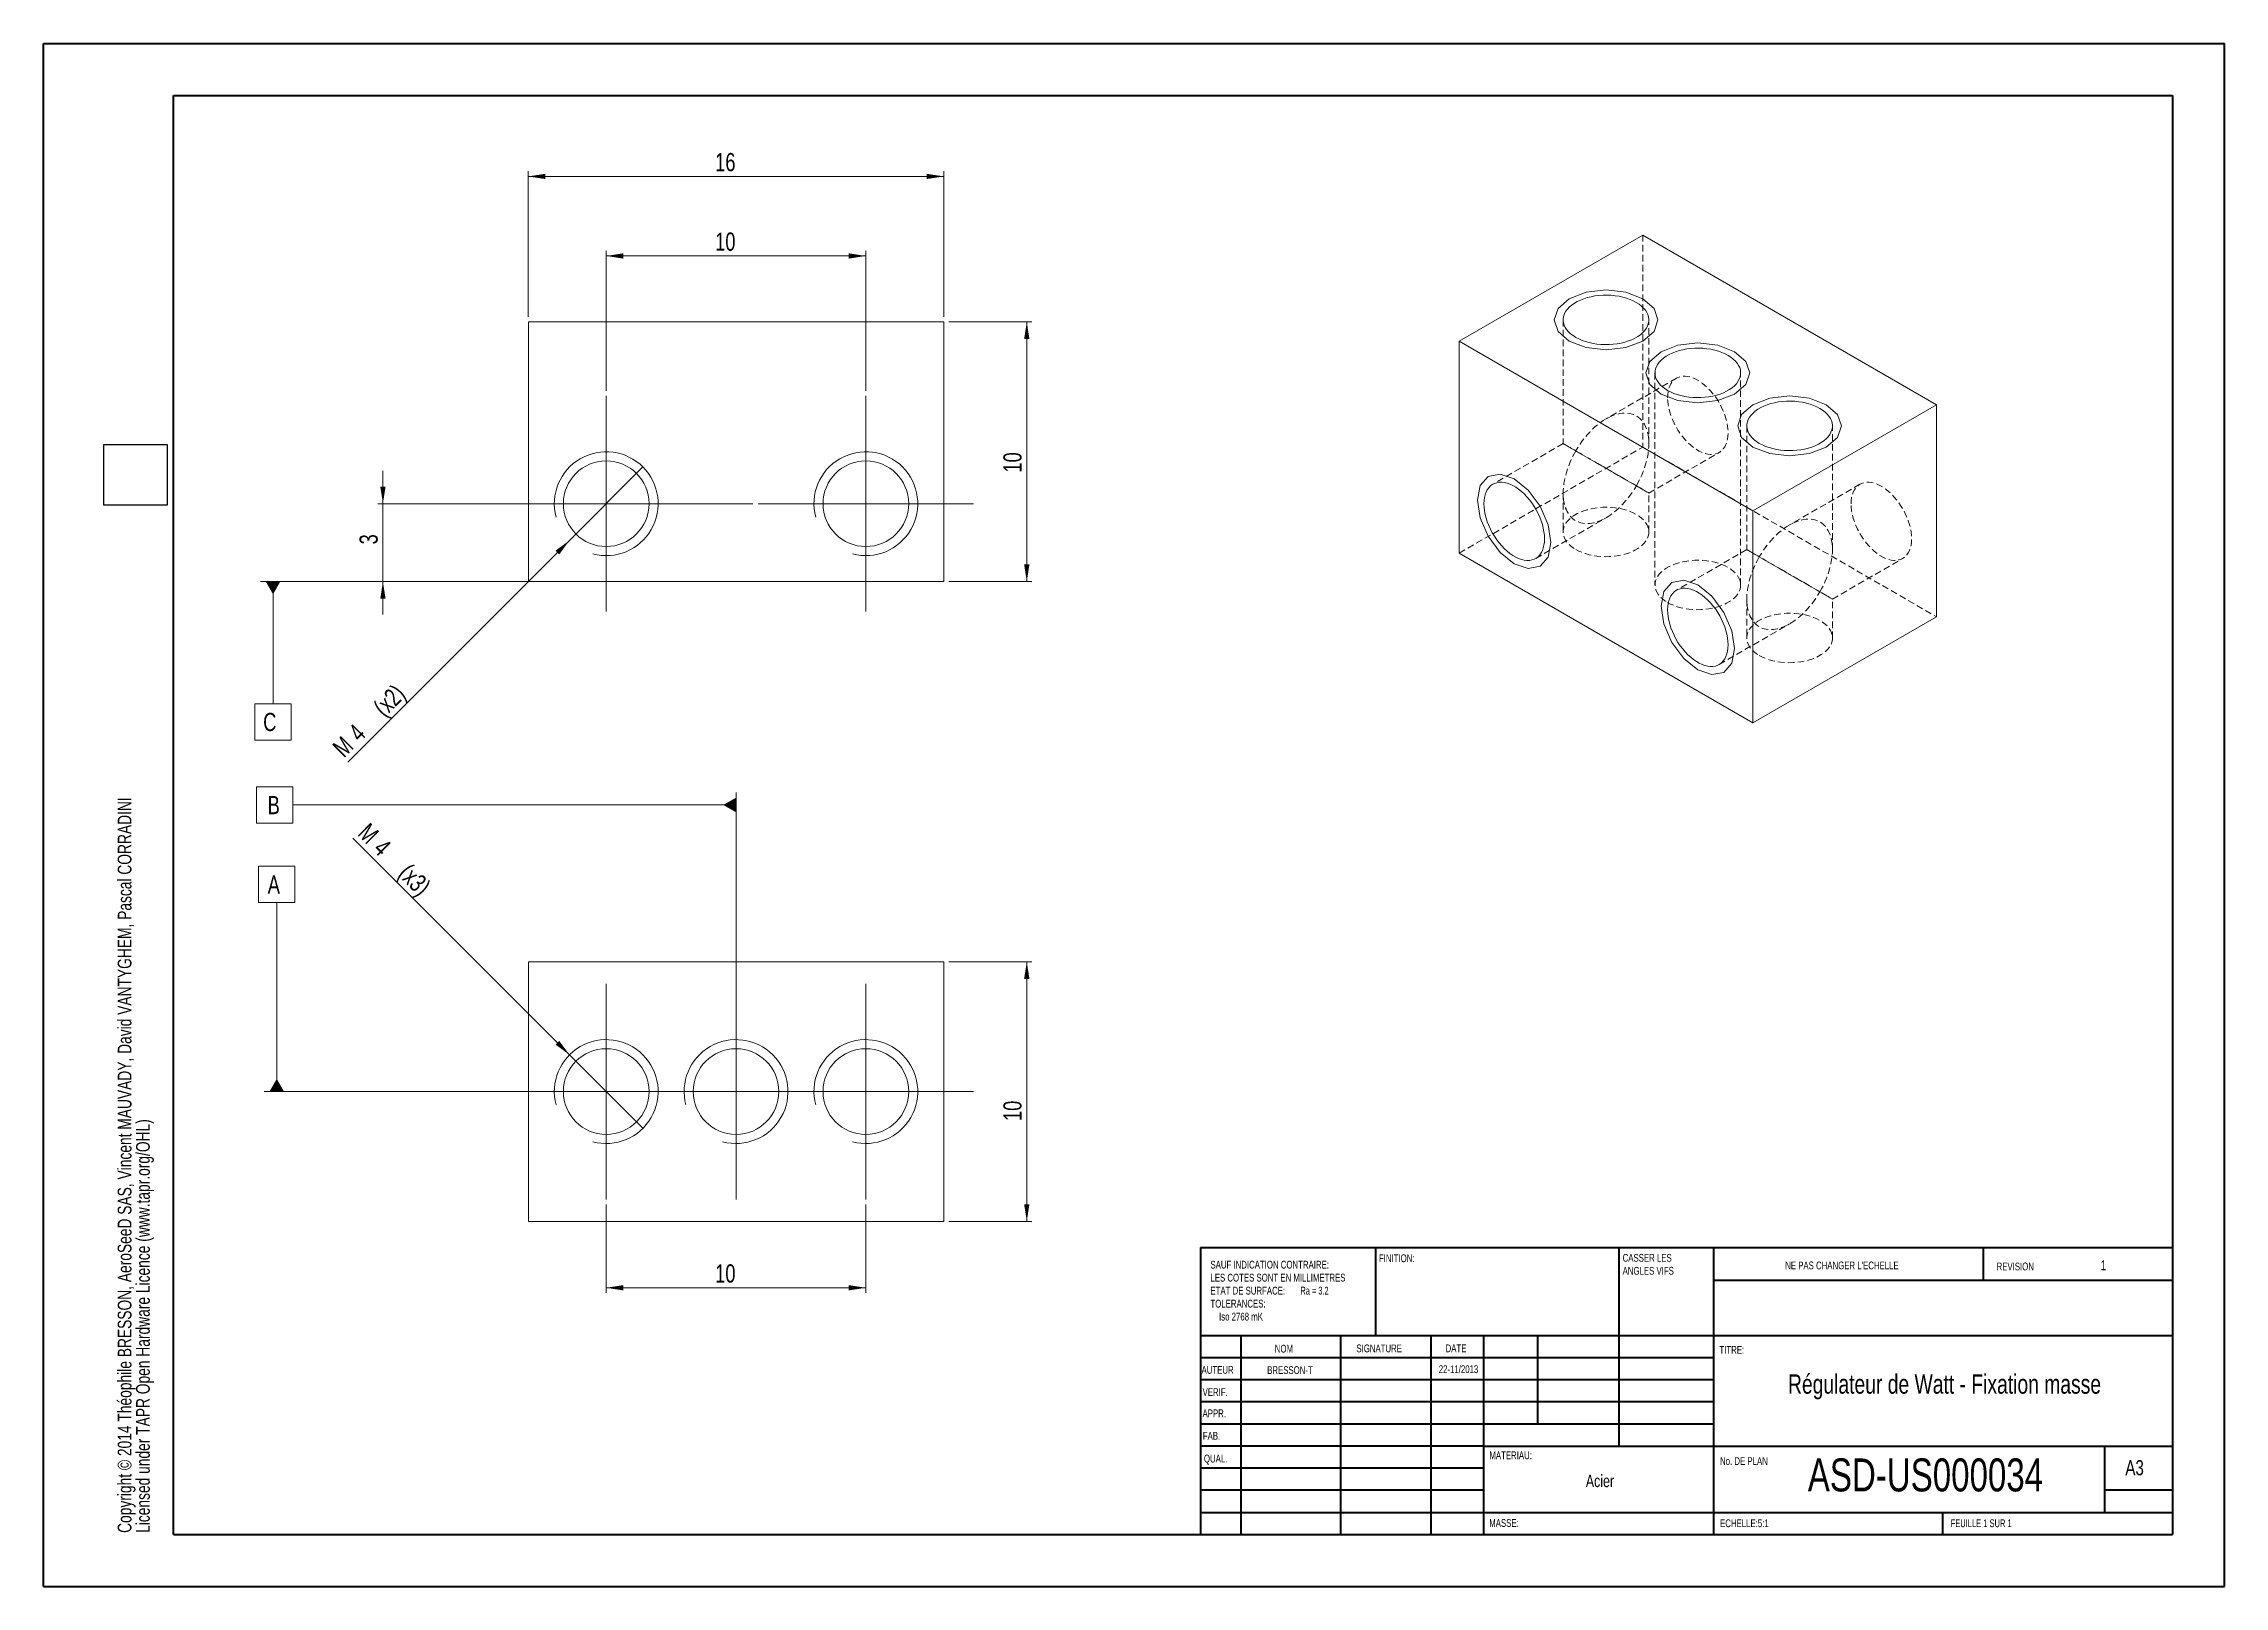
# Model space of a CAD drawing. Header units: millimetres. Extents: x 0 to 420, y 0 to 297.
import ezdxf

# ---------------------------------------------------------------- set-up
doc = ezdxf.new("R2010")
doc.units = ezdxf.units.MM
doc.linetypes.add('HIDDEN', pattern=[1.905, 1.27, -0.635])
doc.styles.add('SLDTEXTSTYLE0', font='TXT', dxfattribs={"width": 0.75})
doc.styles.add('SLDTEXTSTYLE1', font='TXT', dxfattribs={"width": 0.7})
doc.styles.add('SLDTEXTSTYLE2', font='TXT', dxfattribs={"width": 0.6875})
doc.dimstyles.new('SLDDIMSTYLE0', dxfattribs={"dimtxt": 3.5, "dimasz": 3.302, "dimexe": 0, "dimexo": 0.0625, "dimgap": 0.875, "dimtad": 1, "dimlfac": 0.2, "dimrnd": 1e-09, "dimzin": 12, "dimdsep": 46, "dimtxsty": 'SLDTEXTSTYLE0', "dimblk1": 'NONE', "dimsah": 1, "dimcen": 0, "dimadec": 0, "dimazin": 3, "dimtfac": 1, "dimtmove": 0, "dimatfit": 3, "dimldrblk": 'NONE', "dimfxl": 1, "dimfrac": 2, "dimtolj": 1, "dimtzin": 12, "dimarcsym": 0})
doc.dimstyles.new('SLDDIMSTYLE1', dxfattribs={"dimtxt": 3.5, "dimasz": 3.302, "dimexe": 0, "dimexo": 0.0625, "dimgap": 0.875, "dimtad": 0, "dimtih": 1, "dimtoh": 1, "dimlfac": 0.2, "dimrnd": 1e-09, "dimzin": 12, "dimdsep": 46, "dimtxsty": 'SLDTEXTSTYLE0', "dimsah": 1, "dimcen": 0.09, "dimadec": 0, "dimazin": 3, "dimtfac": 1, "dimtofl": 0, "dimtmove": 0, "dimatfit": 3, "dimfxl": 1, "dimfrac": 2, "dimtolj": 1, "dimtzin": 12, "dimarcsym": 0})
doc.dimstyles.new('SLDDIMSTYLE2', dxfattribs={"dimtxt": 3.5, "dimasz": 3.302, "dimexe": 0, "dimexo": 0.0625, "dimgap": 0.875, "dimtad": 1, "dimlfac": 0.2, "dimrnd": 1e-09, "dimzin": 12, "dimdsep": 46, "dimtxsty": 'SLDTEXTSTYLE0', "dimsah": 1, "dimcen": 0.09, "dimadec": 0, "dimazin": 3, "dimtfac": 1, "dimtmove": 0, "dimatfit": 0, "dimfxl": 1, "dimfrac": 2, "dimtolj": 1, "dimtzin": 12, "dimarcsym": 0})
doc.dimstyles.new('SLDDIMSTYLE3', dxfattribs={"dimtxt": 3.5, "dimasz": 3.302, "dimexe": 0, "dimexo": 0.0625, "dimgap": 0.875, "dimtad": 1, "dimlfac": 0.2, "dimrnd": 1e-09, "dimzin": 12, "dimdsep": 46, "dimtxsty": 'SLDTEXTSTYLE0', "dimsah": 1, "dimcen": 0.09, "dimadec": 0, "dimazin": 3, "dimtfac": 1, "dimtofl": 0, "dimtmove": 0, "dimatfit": 3, "dimfxl": 1, "dimfrac": 2, "dimtolj": 1, "dimtzin": 12, "dimarcsym": 0})
picture_1 = doc.add_image_def('image1.bmp', size_in_pixel=(400, 420))

# ---------------------------------------------------------------- blocks, each defined once
blk = doc.blocks.new('SW_NOTE_0')
at = {"color": 0, "linetype": 'Continuous', "lineweight": 0, "char_height": 2.6458, "attachment_point": 1, "rotation": 90, "style": 'SLDTEXTSTYLE0'}
for s, insert in [('Copyright © 2014 Théophile BRESSON, AeroSeeD SAS, Vincent MAUVADY, David VANTYGHEM, Pascal CORRADINI', (-3.41, 0)), ('Licensed under TAPR Open Hardware Licence (www.tapr.org/OHL)', (0.12, 0))]:
    blk.add_mtext(s, dxfattribs=dict(at, insert=insert))
blk = doc.blocks.new('SW_NOTE_1')
at = {"color": 0, "linetype": 'Continuous', "lineweight": 0, "char_height": 1.5, "attachment_point": 1, "style": 'SLDTEXTSTYLE0'}
for s, insert in [('CASSER LES', (0, 1.93)), ('ANGLES VIFS', (0, -0.57))]:
    blk.add_mtext(s, dxfattribs=dict(at, insert=insert))
blk = doc.blocks.new('SW_NOTE_2')
at = {"color": 0, "linetype": 'Continuous', "lineweight": 0, "char_height": 1.5, "attachment_point": 1}
for s, insert, style in [('SAUF INDICATION CONTRAIRE:', (0, 1.93), 'SLDTEXTSTYLE0'), ('LES COTES SONT EN MILLIMETRES', (0, -0.57), 'SLDTEXTSTYLE0'), ('ETAT DE SURFACE:', (0, -3.07), 'SLDTEXTSTYLE0'), ('Ra = 3.2', (17.33, -3.07), 'SLDTEXTSTYLE2'), ('TOLERANCES:', (0, -5.57), 'SLDTEXTSTYLE0'), ('Iso 2768 mK', (1.66, -8.07), 'SLDTEXTSTYLE0')]:
    blk.add_mtext(s, dxfattribs=dict(at, insert=insert, style=style))
blk = doc.blocks.new('*D5')
at = {"color": 7, "linetype": 'Continuous', "lineweight": 0}
for q in [(115.5, 215.72), (58.66, 158.88)]:
    blk.add_line((101.36, 201.58), q, dxfattribs=at)
blk.add_solid([(101.36, 201.58), (98.67, 199.6), (99.39, 198.88)], dxfattribs=at)
at = {"color": 7, "linetype": 'Continuous', "lineweight": 0, "char_height": 3.5, "attachment_point": 1, "rotation": 45, "style": 'SLDTEXTSTYLE0'}
for s, insert in [('(x2)', (63.27, 169.86, 0.5)), ('M', (55.47, 162.06, 0.5)), ('4', (58.5, 165.1, 0.5))]:
    blk.add_mtext(s, dxfattribs=dict(at, insert=insert))
blk = doc.blocks.new('_NONE')
blk = doc.blocks.new('*D6')
at = {"color": 7, "linetype": 'Continuous', "lineweight": 0}
for p, q in [((108.43, 230.4), (108.43, 257.34)), ((108.43, 256.34), (158.43, 256.34)), ((158.43, 230.4), (158.43, 257.34))]:
    blk.add_line(p, q, dxfattribs=at)
for points in [[(108.43, 256.34), (111.73, 255.83), (111.73, 256.85)], [(158.43, 256.34), (155.13, 256.85), (155.13, 255.83)]]:
    blk.add_solid(points, dxfattribs=at)
at = {"color": 7, "linetype": 'Continuous', "lineweight": 0, "insert": (129.42, 260.85, 0.5), "char_height": 3.5, "attachment_point": 1, "style": 'SLDTEXTSTYLE0'}
blk.add_mtext('10', dxfattribs=at)
blk = doc.blocks.new('*D7')
at = {"color": 7, "linetype": 'Continuous', "lineweight": 0}
for p, q in [((93.43, 244.65), (93.43, 272.65)), ((93.43, 271.65), (173.43, 271.65)), ((173.43, 244.65), (173.43, 272.65))]:
    blk.add_line(p, q, dxfattribs=at)
for points in [[(93.43, 271.65), (96.73, 271.14), (96.73, 272.16)], [(173.43, 271.65), (170.13, 272.16), (170.13, 271.14)]]:
    blk.add_solid(points, dxfattribs=at)
at = {"color": 7, "linetype": 'Continuous', "lineweight": 0, "insert": (129.42, 276.16, 0.5), "char_height": 3.5, "attachment_point": 1, "style": 'SLDTEXTSTYLE0'}
blk.add_mtext('16', dxfattribs=at)
blk = doc.blocks.new('*D8')
at = {"color": 7, "linetype": 'Continuous', "lineweight": 0}
for p, q in [((65.43, 208.65), (65.43, 215)), ((136.68, 208.65), (64.43, 208.65)), ((65.43, 208.65), (65.43, 193.65)), ((92.43, 193.65), (64.43, 193.65)), ((65.43, 193.65), (65.43, 187.3))]:
    blk.add_line(p, q, dxfattribs=at)
for points in [[(65.43, 208.65), (65.94, 211.95), (64.92, 211.95)], [(65.43, 193.65), (64.92, 190.35), (65.94, 190.35)]]:
    blk.add_solid(points, dxfattribs=at)
at = {"color": 7, "linetype": 'Continuous', "lineweight": 0, "insert": (60.92, 200.81, 0.5), "char_height": 3.5, "attachment_point": 1, "rotation": 90, "style": 'SLDTEXTSTYLE0'}
blk.add_mtext('3', dxfattribs=at)
blk = doc.blocks.new('*D9')
at = {"color": 7, "linetype": 'Continuous', "lineweight": 0}
for p, q in [((174.43, 243.65), (190.43, 243.65)), ((189.43, 243.65), (189.43, 193.65)), ((174.43, 193.65), (190.43, 193.65))]:
    blk.add_line(p, q, dxfattribs=at)
for points in [[(189.43, 243.65), (188.92, 240.35), (189.94, 240.35)], [(189.43, 193.65), (189.94, 196.95), (188.92, 196.95)]]:
    blk.add_solid(points, dxfattribs=at)
at = {"color": 7, "linetype": 'Continuous', "lineweight": 0, "insert": (184.92, 214.64, 0.5), "char_height": 3.5, "attachment_point": 1, "rotation": 90, "style": 'SLDTEXTSTYLE0'}
blk.add_mtext('10', dxfattribs=at)
blk = doc.blocks.new('SW_CENTERMARKSYMBOL_0')
at = {"color": 0, "linetype": 'Continuous', "lineweight": 0}
for p, q in [((0, 12.5), (0, 20.75)), ((0, 0), (0, 12.5)), ((-12.5, 0), (-20.75, 0)), ((0, 0), (-12.5, 0)), ((0, 0), (0, -12.5)), ((0, 0), (12.5, 0)), ((12.5, 0), (20.75, 0)), ((0, -12.5), (0, -20.75))]:
    blk.add_line(p, q, dxfattribs=at)
blk = doc.blocks.new('SW_CENTERMARKSYMBOL_1')
at = {"color": 0, "linetype": 'Continuous', "lineweight": 0}
for p, q in [((0, 12.5), (0, 20.75)), ((0, 0), (0, 12.5)), ((-12.5, 0), (-20.75, 0)), ((0, 0), (-12.5, 0)), ((0, 0), (0, -12.5)), ((0, 0), (12.5, 0)), ((12.5, 0), (20.75, 0)), ((0, -12.5), (0, -20.75))]:
    blk.add_line(p, q, dxfattribs=at)
blk = doc.blocks.new('SW_DATUMTAG_0')
at = {"color": 0, "linetype": 'Continuous', "lineweight": 0}
for p, q in [((51.07, 29.79), (-0.5, 29.79)), ((1.9, 29.79), (1.9, 6.28)), ((-1.6, -0.72), (-1.6, 6.28)), ((-1.6, 6.28), (5.4, 6.28)), ((5.4, 6.28), (5.4, -0.72)), ((5.4, -0.72), (-1.6, -0.72))]:
    blk.add_line(p, q, dxfattribs=at)
blk.add_solid([(3.3, 29.79), (0.5, 29.79), (1.9, 27.34)], dxfattribs=at)
at = {"color": 0, "linetype": 'Continuous', "lineweight": 0, "insert": (0, 4.51, 25), "char_height": 3.5, "attachment_point": 1, "style": 'SLDTEXTSTYLE0'}
blk.add_mtext('C', dxfattribs=at)
blk = doc.blocks.new('*D13')
at = {"color": 7, "linetype": 'Continuous', "lineweight": 0}
for p, q in [((108.43, 73.72), (108.43, 56.7)), ((158.43, 73.72), (158.43, 56.7)), ((108.43, 57.7), (158.43, 57.7))]:
    blk.add_line(p, q, dxfattribs=at)
for points in [[(108.43, 57.7), (111.73, 57.19), (111.73, 58.2)], [(158.43, 57.7), (155.13, 58.2), (155.13, 57.19)]]:
    blk.add_solid(points, dxfattribs=at)
at = {"color": 7, "linetype": 'Continuous', "lineweight": 0, "insert": (129.42, 62.21, 0.5), "char_height": 3.5, "attachment_point": 1, "style": 'SLDTEXTSTYLE0'}
blk.add_mtext('10', dxfattribs=at)
blk = doc.blocks.new('*D14')
at = {"color": 7, "linetype": 'Continuous', "lineweight": 0}
for p, q in [((174.43, 120.47), (190.43, 120.47)), ((189.43, 70.47), (189.43, 120.47)), ((174.43, 70.47), (190.43, 70.47))]:
    blk.add_line(p, q, dxfattribs=at)
for points in [[(189.43, 120.47), (188.92, 117.17), (189.94, 117.17)], [(189.43, 70.47), (189.94, 73.78), (188.92, 73.78)]]:
    blk.add_solid(points, dxfattribs=at)
at = {"color": 7, "linetype": 'Continuous', "lineweight": 0, "insert": (184.92, 89.8, 0.5), "char_height": 3.5, "attachment_point": 1, "rotation": 90, "style": 'SLDTEXTSTYLE0'}
blk.add_mtext('10', dxfattribs=at)
blk = doc.blocks.new('*D15')
at = {"color": 7, "linetype": 'Continuous', "lineweight": 0}
for q in [(59.66, 144.25), (115.5, 88.4)]:
    blk.add_line((101.36, 102.54), q, dxfattribs=at)
blk.add_solid([(101.36, 102.54), (99.39, 105.24), (98.67, 104.52)], dxfattribs=at)
at = {"color": 7, "linetype": 'Continuous', "lineweight": 0, "char_height": 3.5, "attachment_point": 1, "rotation": 315, "style": 'SLDTEXTSTYLE0'}
for s, insert in [('M', (62.85, 147.43, 0.5)), ('4', (65.88, 144.4, 0.5)), ('(x3)', (70.65, 139.63, 0.5))]:
    blk.add_mtext(s, dxfattribs=dict(at, insert=insert))
blk = doc.blocks.new('SW_CENTERMARKSYMBOL_2')
at = {"color": 0, "linetype": 'Continuous', "lineweight": 0}
for p, q in [((0, 12.5), (0, 20.75)), ((0, 0), (0, 12.5)), ((-12.5, 0), (-20.75, 0)), ((0, 0), (-12.5, 0)), ((0, 0), (0, -12.5)), ((0, 0), (12.5, 0)), ((12.5, 0), (20.75, 0)), ((0, -12.5), (0, -20.75))]:
    blk.add_line(p, q, dxfattribs=at)
blk = doc.blocks.new('SW_CENTERMARKSYMBOL_3')
at = {"color": 0, "linetype": 'Continuous', "lineweight": 0}
for p, q in [((0, 12.5), (0, 20.75)), ((0, 0), (0, 12.5)), ((-12.5, 0), (-20.75, 0)), ((0, 0), (-12.5, 0)), ((0, 0), (0, -12.5)), ((0, 0), (12.5, 0)), ((12.5, 0), (20.75, 0)), ((0, -12.5), (0, -20.75))]:
    blk.add_line(p, q, dxfattribs=at)
blk = doc.blocks.new('SW_CENTERMARKSYMBOL_4')
at = {"color": 0, "linetype": 'Continuous', "lineweight": 0}
for p, q in [((0, 12.5), (0, 20.75)), ((0, 0), (0, 12.5)), ((-12.5, 0), (-20.75, 0)), ((0, 0), (-12.5, 0)), ((0, 0), (0, -12.5)), ((0, 0), (12.5, 0)), ((12.5, 0), (20.75, 0)), ((0, -12.5), (0, -20.75))]:
    blk.add_line(p, q, dxfattribs=at)
blk = doc.blocks.new('SW_DATUMTAG_1')
at = {"color": 0, "linetype": 'Continuous', "lineweight": 0}
for p, q in [((-1.77, -0.72), (-1.77, 6.28)), ((-1.77, 6.28), (5.23, 6.28)), ((5.23, 6.28), (5.23, -0.72)), ((5.23, -0.72), (-1.77, -0.72)), ((1.73, -37.1), (1.73, -0.72)), ((44.43, -37.1), (-0.67, -37.1))]:
    blk.add_line(p, q, dxfattribs=at)
blk.add_solid([(3.13, -37.1), (0.33, -37.1), (1.73, -34.65)], dxfattribs=at)
at = {"color": 0, "linetype": 'Continuous', "lineweight": 0, "insert": (0, 4.51), "char_height": 3.5, "attachment_point": 1, "style": 'SLDTEXTSTYLE0'}
blk.add_mtext('A', dxfattribs=at)
blk = doc.blocks.new('SW_DATUMTAG_2')
at = {"color": 0, "linetype": 'Continuous', "lineweight": 0}
for p, q in [((-2.16, -0.72), (-2.16, 6.28)), ((-2.16, 6.28), (4.84, 6.28)), ((4.84, 6.28), (4.84, -0.72)), ((90.2, -31.64), (90.2, 5.18)), ((90.2, 2.78), (4.84, 2.78)), ((4.84, -0.72), (-2.16, -0.72))]:
    blk.add_line(p, q, dxfattribs=at)
blk.add_solid([(90.2, 1.38), (90.2, 4.18), (87.75, 2.78)], dxfattribs=at)
at = {"color": 0, "linetype": 'Continuous', "lineweight": 0, "insert": (0, 4.51), "char_height": 3.5, "attachment_point": 1, "style": 'SLDTEXTSTYLE0'}
blk.add_mtext('B', dxfattribs=at)

msp = doc.modelspace()

# ---------------------------------------------------------------- linework, layer by layer
at = {"color": 7, "linetype": 'Continuous', "lineweight": 40}
for p, q in [((0.079, 0.215), (0.079, 297.215)), ((0.079, 297.215), (420.079, 297.215)), ((420.079, 0.215), (420.079, 297.215)), ((25.079, 10.215), (25.079, 287.215)), ((25.079, 287.215), (410.079, 287.215)), ((410.079, 287.215), (410.079, 10.215)), ((222.879, 65.465), (410.079, 65.465)), ((222.879, 65.465), (222.879, 10.215)), ((256.679, 48.465), (256.679, 65.465)), ((303.479, 65.465), (303.479, 27.215)), ((321.679, 65.465), (321.679, 10.215)), ((373.679, 59.09), (373.679, 65.465)), ((410.079, 59.09), (321.679, 59.09)), ((410.079, 48.465), (222.879, 48.465)), ((230.679, 48.465), (230.679, 10.215)), ((249.87, 48.465), (249.87, 10.215)), ((267.278, 48.465), (267.278, 10.215)), ((277.479, 10.215), (277.479, 48.465)), ((287.879, 31.465), (287.879, 48.465)), ((321.679, 44.215), (222.879, 44.215)), ((321.679, 39.965), (222.879, 39.965)), ((321.679, 35.715), (222.879, 35.715)), ((321.679, 31.465), (222.879, 31.465)), ((277.479, 27.215), (222.879, 27.215)), ((277.479, 27.215), (410.079, 27.215)), ((397.079, 14.465), (397.079, 27.215)), ((277.479, 22.965), (222.879, 22.965)), ((277.479, 18.715), (222.879, 18.715)), ((410.079, 18.715), (397.079, 18.715)), ((222.879, 14.465), (410.079, 14.465)), ((365.879, 10.215), (365.879, 14.465)), ((25.079, 10.215), (410.079, 10.215)), ((0.079, 0.215), (420.079, 0.215))]:
    msp.add_line(p, q, dxfattribs=at)
at = {"color": 7, "linetype": 'Continuous', "lineweight": 15}
for p, q in [((272.706, 239.952), (308.062, 260.362)), ((364.63, 227.706), (308.062, 260.362)), ((93.433, 243.647), (93.433, 193.647)), ((173.433, 243.647), (93.433, 243.647)), ((173.433, 193.647), (173.433, 243.647)), ((329.275, 207.296), (272.706, 239.952)), ((272.706, 239.952), (272.706, 199.125)), ((329.275, 207.296), (364.63, 227.706)), ((364.63, 186.879), (364.63, 227.706)), ((329.275, 166.469), (329.275, 207.296)), ((272.706, 199.125), (329.275, 166.469)), ((93.433, 193.647), (173.433, 193.647)), ((329.275, 166.469), (364.63, 186.879)), ((93.433, 70.474), (93.433, 120.474)), ((173.433, 120.474), (93.433, 120.474)), ((173.433, 70.474), (173.433, 120.474)), ((173.433, 70.474), (93.433, 70.474))]:
    msp.add_line(p, q, dxfattribs=at)
at = {"color": 7, "linetype": 'HIDDEN', "lineweight": 0}
for p, q in [((308.062, 260.362), (308.062, 219.535)), ((292.741, 244.034), (292.741, 220.219)), ((309.241, 220.219), (309.241, 244.034)), ((314.544, 232.805), (300.991, 224.982)), ((310.418, 233.829), (310.418, 193.002)), ((326.918, 193.002), (326.918, 233.829)), ((328.096, 223.624), (328.096, 199.809)), ((344.596, 199.809), (344.596, 223.624)), ((272.706, 199.125), (308.062, 219.535)), ((292.741, 220.219), (279.188, 212.395)), ((308.062, 219.535), (364.63, 186.879)), ((309.241, 210.692), (322.793, 218.516)), ((292.741, 210.692), (292.741, 203.207)), ((309.241, 203.207), (309.241, 210.692)), ((349.899, 212.395), (336.347, 204.572)), ((287.438, 198.105), (300.99, 205.929)), ((328.096, 199.809), (314.544, 191.985)), ((344.596, 190.282), (358.148, 198.105)), ((328.096, 190.282), (328.096, 182.797)), ((344.596, 182.797), (344.596, 190.282)), ((322.793, 177.695), (336.345, 185.519))]:
    msp.add_line(p, q, dxfattribs=at)
at = {"color": 7, "linetype": 'Continuous', "lineweight": 0, "flags": 128}
for points in [[(293.92, 239.952), (291.752, 241.825), (290.991, 244.034), (291.752, 246.244), (293.92, 248.116), (297.164, 249.368), (300.991, 249.807), (304.818, 249.368), (308.062, 248.116), (310.23, 246.244), (310.991, 244.034), (310.23, 241.825), (308.062, 239.952), (304.818, 238.701), (300.991, 238.261), (297.164, 238.701), (293.92, 239.952)], [(311.597, 229.747), (309.43, 231.62), (308.668, 233.829), (309.43, 236.038), (311.597, 237.911), (314.842, 239.163), (318.668, 239.602), (322.495, 239.163), (325.739, 237.911), (327.907, 236.038), (328.668, 233.829), (327.907, 231.62), (325.739, 229.747), (322.495, 228.496), (318.668, 228.056), (314.842, 228.496), (311.597, 229.747)], [(329.275, 219.542), (327.107, 221.415), (326.346, 223.624), (327.107, 225.833), (329.275, 227.706), (332.519, 228.958), (336.346, 229.397), (340.173, 228.958), (343.417, 227.706), (345.585, 225.833), (346.346, 223.624), (345.585, 221.415), (343.417, 219.542), (340.173, 218.291), (336.346, 217.851), (332.519, 218.291), (329.275, 219.542)], [(283.313, 197.085), (280.607, 199.269), (278.313, 202.363), (276.78, 205.897), (276.242, 209.332), (276.78, 212.146), (278.313, 213.911), (280.607, 214.356), (283.313, 213.416), (286.019, 211.232), (288.313, 208.138), (289.846, 204.604), (290.384, 201.168), (289.846, 198.354), (288.313, 196.59), (286.019, 196.144), (283.313, 197.085)], [(318.668, 176.675), (315.962, 178.858), (313.668, 181.953), (312.136, 185.487), (311.597, 188.922), (312.136, 191.736), (313.668, 193.5), (315.962, 193.946), (318.668, 193.006), (321.374, 190.822), (323.668, 187.727), (325.201, 184.194), (325.739, 180.758), (325.201, 177.944), (323.668, 176.18), (321.374, 175.734), (318.668, 176.675)]]:
    msp.add_lwpolyline(points, dxfattribs=at)
at = {"color": 7, "linetype": 'Continuous', "lineweight": 15, "flags": 128}
for points in [[(295.157, 240.667), (295.738, 240.362), (296.367, 240.09), (297.037, 239.854), (297.743, 239.656), (298.479, 239.498), (299.237, 239.381), (300.011, 239.305), (300.794, 239.273), (301.579, 239.284), (302.359, 239.338), (303.126, 239.434), (303.874, 239.572), (304.596, 239.75), (305.285, 239.968), (305.935, 240.222), (306.54, 240.51), (307.095, 240.831), (307.595, 241.18), (308.035, 241.556), (308.412, 241.953), (308.721, 242.37), (308.96, 242.802), (309.127, 243.245), (309.22, 243.695), (309.238, 244.148), (309.182, 244.6), (309.052, 245.047), (308.849, 245.484), (308.575, 245.909), (308.232, 246.317), (307.823, 246.704), (307.352, 247.067), (306.824, 247.402), (306.243, 247.707), (305.615, 247.978), (304.945, 248.214), (304.238, 248.412), (303.503, 248.571), (302.744, 248.688), (301.97, 248.763), (301.187, 248.796), (300.402, 248.785), (299.623, 248.731), (298.856, 248.635), (298.108, 248.497), (297.386, 248.318), (296.697, 248.101), (296.047, 247.847), (295.441, 247.558), (294.886, 247.238), (294.386, 246.888), (293.946, 246.513), (293.57, 246.115), (293.261, 245.699), (293.022, 245.267), (292.855, 244.824), (292.762, 244.374), (292.743, 243.921), (292.799, 243.469), (292.929, 243.022), (293.132, 242.584), (293.407, 242.16), (293.75, 241.752), (294.159, 241.365), (294.629, 241.002), (295.157, 240.667)], [(312.835, 230.462), (313.416, 230.157), (314.044, 229.885), (314.715, 229.649), (315.421, 229.451), (316.156, 229.293), (316.915, 229.175), (317.689, 229.1), (318.472, 229.068), (319.257, 229.079), (320.037, 229.133), (320.804, 229.229), (321.552, 229.367), (322.273, 229.545), (322.962, 229.763), (323.612, 230.017), (324.218, 230.305), (324.773, 230.626), (325.273, 230.975), (325.713, 231.35), (326.089, 231.748), (326.398, 232.165), (326.637, 232.597), (326.804, 233.039), (326.897, 233.489), (326.916, 233.943), (326.86, 234.395), (326.73, 234.842), (326.527, 235.279), (326.252, 235.704), (325.909, 236.112), (325.501, 236.499), (325.03, 236.862), (324.502, 237.197), (323.921, 237.502), (323.293, 237.773), (322.622, 238.009), (321.916, 238.207), (321.18, 238.366), (320.422, 238.483), (319.648, 238.558), (318.865, 238.591), (318.08, 238.58), (317.3, 238.526), (316.533, 238.43), (315.785, 238.292), (315.064, 238.113), (314.375, 237.896), (313.724, 237.642), (313.119, 237.353), (312.564, 237.033), (312.064, 236.683), (311.624, 236.308), (311.248, 235.91), (310.939, 235.494), (310.7, 235.062), (310.533, 234.619), (310.439, 234.169), (310.421, 233.716), (310.477, 233.264), (310.607, 232.817), (310.81, 232.379), (311.085, 231.954), (311.428, 231.547), (311.836, 231.16), (312.307, 230.797), (312.835, 230.462)], [(330.512, 220.256), (331.093, 219.952), (331.722, 219.68), (332.392, 219.444), (333.098, 219.246), (333.834, 219.088), (334.592, 218.97), (335.367, 218.895), (336.15, 218.863), (336.935, 218.874), (337.714, 218.927), (338.481, 219.024), (339.229, 219.162), (339.951, 219.34), (340.64, 219.557), (341.29, 219.811), (341.896, 220.1), (342.451, 220.421), (342.951, 220.77), (343.391, 221.145), (343.767, 221.543), (344.076, 221.96), (344.315, 222.391), (344.482, 222.834), (344.575, 223.284), (344.594, 223.737), (344.538, 224.19), (344.408, 224.637), (344.204, 225.074), (343.93, 225.499), (343.587, 225.907), (343.178, 226.294), (342.708, 226.656), (342.18, 226.992), (341.599, 227.297), (340.97, 227.568), (340.3, 227.804), (339.594, 228.002), (338.858, 228.161), (338.1, 228.278), (337.326, 228.353), (336.542, 228.385), (335.758, 228.375), (334.978, 228.321), (334.211, 228.224), (333.463, 228.086), (332.741, 227.908), (332.052, 227.691), (331.402, 227.437), (330.797, 227.148), (330.242, 226.828), (329.742, 226.478), (329.302, 226.103), (328.925, 225.705), (328.616, 225.288), (328.377, 224.857), (328.21, 224.414), (328.117, 223.964), (328.098, 223.511), (328.154, 223.059), (328.285, 222.612), (328.488, 222.174), (328.762, 221.749), (329.105, 221.342), (329.514, 220.955), (329.984, 220.592), (330.512, 220.256)], [(289.147, 201.883), (289.12, 202.538), (289.041, 203.218), (288.91, 203.917), (288.729, 204.628), (288.498, 205.344), (288.221, 206.059), (287.899, 206.767), (287.535, 207.462), (287.133, 208.136), (286.697, 208.784), (286.23, 209.4), (285.736, 209.979), (285.221, 210.515), (284.688, 211.003), (284.143, 211.439), (283.591, 211.819), (283.036, 212.139), (282.483, 212.397), (281.938, 212.591), (281.405, 212.718), (280.89, 212.777), (280.396, 212.768), (279.929, 212.691), (279.493, 212.547), (279.091, 212.336), (278.728, 212.062), (278.406, 211.725), (278.128, 211.33), (277.897, 210.88), (277.716, 210.379), (277.585, 209.832), (277.506, 209.243), (277.479, 208.618), (277.506, 207.962), (277.585, 207.282), (277.716, 206.584), (277.897, 205.873), (278.128, 205.157), (278.406, 204.441), (278.728, 203.733), (279.091, 203.039), (279.493, 202.365), (279.929, 201.716), (280.396, 201.1), (280.89, 200.522), (281.405, 199.986), (281.938, 199.498), (282.483, 199.062), (283.036, 198.682), (283.591, 198.361), (284.143, 198.103), (284.688, 197.91), (285.221, 197.783), (285.736, 197.724), (286.23, 197.733), (286.697, 197.809), (287.133, 197.954), (287.535, 198.164), (287.899, 198.439), (288.221, 198.775), (288.498, 199.17), (288.729, 199.62), (288.91, 200.121), (289.041, 200.669), (289.12, 201.258), (289.147, 201.883)], [(324.502, 181.472), (324.476, 182.128), (324.397, 182.808), (324.266, 183.507), (324.084, 184.217), (323.854, 184.934), (323.576, 185.649), (323.254, 186.357), (322.89, 187.051), (322.489, 187.726), (322.052, 188.374), (321.585, 188.99), (321.092, 189.569), (320.576, 190.105), (320.044, 190.593), (319.499, 191.029), (318.946, 191.409), (318.391, 191.729), (317.838, 191.987), (317.293, 192.181), (316.76, 192.308), (316.245, 192.367), (315.752, 192.358), (315.285, 192.281), (314.848, 192.137), (314.446, 191.926), (314.083, 191.651), (313.761, 191.315), (313.483, 190.92), (313.253, 190.47), (313.071, 189.969), (312.94, 189.422), (312.861, 188.833), (312.835, 188.208), (312.861, 187.552), (312.94, 186.872), (313.071, 186.173), (313.253, 185.463), (313.483, 184.747), (313.761, 184.031), (314.083, 183.323), (314.446, 182.629), (314.848, 181.954), (315.285, 181.306), (315.752, 180.69), (316.245, 180.111), (316.76, 179.576), (317.293, 179.087), (317.838, 178.651), (318.391, 178.272), (318.946, 177.951), (319.499, 177.693), (320.044, 177.5), (320.576, 177.373), (321.092, 177.313), (321.585, 177.322), (322.052, 177.399), (322.489, 177.544), (322.89, 177.754), (323.254, 178.029), (323.576, 178.365), (323.854, 178.76), (324.084, 179.21), (324.266, 179.711), (324.397, 180.258), (324.476, 180.847), (324.502, 181.472)]]:
    msp.add_lwpolyline(points, dxfattribs=at)
at = {"color": 7, "linetype": 'HIDDEN', "lineweight": 0, "flags": 128}
for points in [[(312.835, 229.028), (312.861, 229.653), (312.94, 230.242), (313.071, 230.79), (313.253, 231.291), (313.483, 231.741), (313.761, 232.136), (314.083, 232.472), (314.446, 232.747), (314.848, 232.957), (315.285, 233.101), (315.752, 233.178), (316.245, 233.187), (316.76, 233.128), (317.293, 233.001), (317.838, 232.808), (318.391, 232.55), (318.946, 232.229), (319.499, 231.849), (320.044, 231.413), (320.576, 230.925), (321.092, 230.389), (321.585, 229.811), (322.052, 229.194), (322.489, 228.546), (322.89, 227.872), (323.254, 227.178), (323.576, 226.469), (323.854, 225.754), (324.084, 225.038), (324.266, 224.327), (324.397, 223.629), (324.476, 222.948), (324.502, 222.293), (324.476, 221.668), (324.397, 221.079), (324.266, 220.531), (324.084, 220.03), (323.854, 219.58), (323.576, 219.185), (323.254, 218.849), (322.89, 218.575), (322.489, 218.364), (322.052, 218.22), (321.585, 218.143), (321.092, 218.134), (320.576, 218.193), (320.044, 218.32), (319.499, 218.513), (318.946, 218.771), (318.391, 219.092), (317.838, 219.472), (317.293, 219.908), (316.76, 220.396), (316.245, 220.932), (315.752, 221.51), (315.285, 222.127), (314.848, 222.775), (314.446, 223.449), (314.083, 224.143), (313.761, 224.852), (313.483, 225.567), (313.253, 226.283), (313.071, 226.994), (312.94, 227.692), (312.861, 228.373), (312.835, 229.028)], [(348.19, 208.618), (348.217, 209.243), (348.296, 209.832), (348.426, 210.379), (348.608, 210.88), (348.839, 211.33), (349.116, 211.725), (349.438, 212.062), (349.802, 212.336), (350.204, 212.547), (350.64, 212.691), (351.107, 212.768), (351.6, 212.777), (352.116, 212.718), (352.648, 212.591), (353.194, 212.397), (353.746, 212.139), (354.301, 211.819), (354.854, 211.439), (355.399, 211.003), (355.932, 210.515), (356.447, 209.979), (356.941, 209.4), (357.408, 208.784), (357.844, 208.136), (358.246, 207.462), (358.609, 206.767), (358.931, 206.059), (359.209, 205.344), (359.44, 204.628), (359.621, 203.917), (359.752, 203.218), (359.831, 202.538), (359.857, 201.883), (359.831, 201.258), (359.752, 200.669), (359.621, 200.121), (359.44, 199.62), (359.209, 199.17), (358.931, 198.775), (358.609, 198.439), (358.246, 198.164), (357.844, 197.954), (357.408, 197.809), (356.941, 197.733), (356.447, 197.724), (355.932, 197.783), (355.399, 197.91), (354.854, 198.103), (354.301, 198.361), (353.746, 198.682), (353.194, 199.062), (352.648, 199.498), (352.116, 199.986), (351.6, 200.522), (351.107, 201.1), (350.64, 201.716), (350.204, 202.365), (349.802, 203.039), (349.438, 203.733), (349.116, 204.441), (348.839, 205.157), (348.608, 205.873), (348.426, 206.584), (348.296, 207.282), (348.217, 207.962), (348.19, 208.618)], [(295.157, 199.84), (295.738, 199.535), (296.367, 199.263), (297.037, 199.027), (297.743, 198.829), (298.479, 198.671), (299.237, 198.554), (300.011, 198.478), (300.794, 198.446), (301.579, 198.457), (302.359, 198.511), (303.126, 198.607), (303.874, 198.745), (304.596, 198.923), (305.285, 199.141), (305.935, 199.395), (306.54, 199.683), (307.095, 200.004), (307.595, 200.353), (308.035, 200.729), (308.412, 201.126), (308.721, 201.543), (308.96, 201.975), (309.127, 202.418), (309.22, 202.868), (309.238, 203.321), (309.182, 203.773), (309.052, 204.22), (308.849, 204.657), (308.575, 205.082), (308.232, 205.49), (307.823, 205.877), (307.352, 206.24), (306.824, 206.575), (306.243, 206.88), (305.615, 207.151), (304.945, 207.387), (304.238, 207.585), (303.503, 207.744), (302.744, 207.861), (301.97, 207.936), (301.187, 207.969), (300.402, 207.958), (299.623, 207.904), (298.856, 207.808), (298.108, 207.67), (297.386, 207.491), (296.697, 207.274), (296.047, 207.02), (295.441, 206.731), (294.886, 206.411), (294.386, 206.061), (293.946, 205.686), (293.57, 205.288), (293.261, 204.872), (293.022, 204.44), (292.855, 203.997), (292.762, 203.547), (292.743, 203.094), (292.799, 202.642), (292.929, 202.195), (293.132, 201.757), (293.407, 201.332), (293.75, 200.925), (294.159, 200.538), (294.629, 200.175), (295.157, 199.84)], [(312.835, 189.635), (313.416, 189.33), (314.044, 189.058), (314.715, 188.822), (315.421, 188.624), (316.156, 188.466), (316.915, 188.348), (317.689, 188.273), (318.472, 188.241), (319.257, 188.252), (320.037, 188.306), (320.804, 188.402), (321.552, 188.54), (322.273, 188.718), (322.962, 188.935), (323.612, 189.19), (324.218, 189.478), (324.773, 189.799), (325.273, 190.148), (325.713, 190.523), (326.089, 190.921), (326.398, 191.338), (326.637, 191.77), (326.804, 192.212), (326.897, 192.662), (326.916, 193.116), (326.86, 193.568), (326.73, 194.015), (326.527, 194.452), (326.252, 194.877), (325.909, 195.285), (325.501, 195.672), (325.03, 196.035), (324.502, 196.37), (323.921, 196.675), (323.293, 196.946), (322.622, 197.182), (321.916, 197.38), (321.18, 197.539), (320.422, 197.656), (319.648, 197.731), (318.865, 197.763), (318.08, 197.753), (317.3, 197.699), (316.533, 197.603), (315.785, 197.465), (315.064, 197.286), (314.375, 197.069), (313.724, 196.815), (313.119, 196.526), (312.564, 196.206), (312.064, 195.856), (311.624, 195.481), (311.248, 195.083), (310.939, 194.667), (310.7, 194.235), (310.533, 193.792), (310.439, 193.342), (310.421, 192.889), (310.477, 192.437), (310.607, 191.99), (310.81, 191.552), (311.085, 191.127), (311.428, 190.72), (311.836, 190.333), (312.307, 189.97), (312.835, 189.635)], [(330.512, 179.429), (331.093, 179.125), (331.722, 178.853), (332.392, 178.617), (333.098, 178.419), (333.834, 178.261), (334.592, 178.143), (335.367, 178.068), (336.15, 178.036), (336.935, 178.047), (337.714, 178.1), (338.481, 178.197), (339.229, 178.335), (339.951, 178.513), (340.64, 178.73), (341.29, 178.984), (341.896, 179.273), (342.451, 179.593), (342.951, 179.943), (343.391, 180.318), (343.767, 180.716), (344.076, 181.133), (344.315, 181.564), (344.482, 182.007), (344.575, 182.457), (344.594, 182.91), (344.538, 183.363), (344.408, 183.809), (344.204, 184.247), (343.93, 184.672), (343.587, 185.08), (343.178, 185.467), (342.708, 185.829), (342.18, 186.165), (341.599, 186.47), (340.97, 186.741), (340.3, 186.977), (339.594, 187.175), (338.858, 187.334), (338.1, 187.451), (337.326, 187.526), (336.542, 187.558), (335.758, 187.548), (334.978, 187.494), (334.211, 187.397), (333.463, 187.259), (332.741, 187.081), (332.052, 186.864), (331.402, 186.61), (330.797, 186.321), (330.242, 186.001), (329.742, 185.651), (329.302, 185.276), (328.925, 184.878), (328.616, 184.461), (328.377, 184.03), (328.21, 183.587), (328.117, 183.137), (328.098, 182.684), (328.154, 182.232), (328.285, 181.785), (328.488, 181.347), (328.762, 180.922), (329.105, 180.515), (329.514, 180.128), (329.984, 179.765), (330.512, 179.429)]]:
    msp.add_lwpolyline(points, dxfattribs=at)
at = {"color": 7, "linetype": 'Continuous', "lineweight": 15}
for centre in [(108.433, 208.647), (158.433, 208.647), (108.433, 95.474), (133.433, 95.474), (158.433, 95.474)]:
    msp.add_circle(centre, 8.25, dxfattribs=at)
at = {"color": 7, "linetype": 'Continuous', "lineweight": 0}
for centre in [(108.433, 208.647), (158.433, 208.647), (108.433, 95.474), (133.433, 95.474), (158.433, 95.474)]:
    msp.add_arc(centre, 10, 255, 195, dxfattribs=at)
at = {"color": 7, "linetype": 'HIDDEN', "lineweight": 0}
for centre, major_axis, ratio, start_param, end_param in [((300.991, 215.455), (5.834, 10.104), 0.5773346, 4.7124296, 7.8540223), ((300.991, 215.455), (8.25, -4.763), 0.0000704, 0.7854388, 3.9270314), ((300.991, 215.455), (5.834, 10.104), 0.5773346, 1.570837, 4.7124296), ((300.991, 215.455), (8.25, -4.763), 0.0000704, 3.9270314, 7.0686241), ((336.346, 195.045), (5.834, 10.104), 0.5773346, 4.7124296, 7.8540223), ((336.346, 195.045), (8.25, -4.763), 0.0000704, 0.7854388, 3.9270314), ((336.346, 195.045), (5.834, 10.104), 0.5773346, 1.570837, 4.7124296), ((336.346, 195.045), (8.25, -4.763), 0.0000704, 3.9270314, 7.0686241)]:
    msp.add_ellipse(centre, major_axis=major_axis, ratio=ratio, start_param=start_param, end_param=end_param, dxfattribs=at)

# ---------------------------------------------------------------- block references
at = {"color": 7, "linetype": 'Continuous', "lineweight": 0}
for name, p in [('SW_CENTERMARKSYMBOL_0', (108.433, 208.647)), ('SW_CENTERMARKSYMBOL_1', (158.433, 208.647)), ('SW_DATUMTAG_0', (42.367, 163.86)), ('SW_NOTE_0', (17.762, 10.507)), ('SW_DATUMTAG_2', (43.228, 147.862)), ('SW_DATUMTAG_1', (43.25, 132.577)), ('SW_CENTERMARKSYMBOL_3', (108.433, 95.474)), ('SW_CENTERMARKSYMBOL_4', (133.433, 95.474)), ('SW_CENTERMARKSYMBOL_2', (158.433, 95.474)), ('SW_NOTE_1', (304.188, 62.284)), ('SW_NOTE_2', (224.804, 60.966))]:
    msp.add_blockref(name, p, dxfattribs=at)

# ---------------------------------------------------------------- texts
for s, insert, char_height, attachment_point, style in [('FINITION:', (257.25, 64.134), 1.5, 1, 'SLDTEXTSTYLE0'), ("NE PAS CHANGER L'ECHELLE", (335.493, 62.748), 1.5, 1, 'SLDTEXTSTYLE0'), ('REVISION', (376.206, 62.55), 1.5, 1, 'SLDTEXTSTYLE0'), ('1', (396.789, 62.99), 1.905, 2, 'SLDTEXTSTYLE0'), ('NOM', (237.201, 46.716), 1.5, 1, 'SLDTEXTSTYLE0'), ('SIGNATURE', (252.912, 46.777), 1.5, 1, 'SLDTEXTSTYLE0'), ('DATE', (270.094, 46.791), 1.5, 1, 'SLDTEXTSTYLE0'), ('TITRE:', (322.835, 46.493), 1.5, 1, 'SLDTEXTSTYLE0'), ('AUTEUR', (223.091, 42.644), 1.5, 1, 'SLDTEXTSTYLE0'), ('BRESSON-T', (240.114, 42.598), 1.4986, 2, 'SLDTEXTSTYLE0'), ('22-11/2013', (272.576, 42.774), 1.4986, 2, 'SLDTEXTSTYLE0'), ('VERIF.', (223.289, 38.369), 1.5, 1, 'SLDTEXTSTYLE0'), ('Régulateur de Watt - Fixation masse', (366.183, 41.014), 3.70417, 2, 'SLDTEXTSTYLE0'), ('APPR.', (223.281, 34.279), 1.5, 1, 'SLDTEXTSTYLE0'), ('FAB.', (223.334, 29.948), 1.5, 1, 'SLDTEXTSTYLE0'), ('QUAL.', (223.548, 25.564), 1.5, 1, 'SLDTEXTSTYLE0'), ('MATERIAU:', (278.525, 26.201), 1.5, 1, 'SLDTEXTSTYLE0'), ('Acier', (299.818, 21.7), 2.3813, 2, 'SLDTEXTSTYLE0'), ('No. DE PLAN', (322.953, 25.083), 1.5, 1, 'SLDTEXTSTYLE0'), ('ASD-US000034', (362.51, 24.847), 6.35, 2, 'SLDTEXTSTYLE0'), ('A3', (401, 24.515), 2.9104, 1, 'SLDTEXTSTYLE0'), ('MASSE:', (278.497, 13.164), 1.4986, 1, 'SLDTEXTSTYLE0'), ('ECHELLE:5:1', (322.953, 13.115), 1.5, 1, 'SLDTEXTSTYLE0'), ('FEUILLE 1 SUR 1', (367.357, 13.115), 1.5, 1, 'SLDTEXTSTYLE1')]:
    msp.add_mtext(s, dxfattribs=dict(at, insert=insert, char_height=char_height, attachment_point=attachment_point, style=style))

# ---------------------------------------------------------------- dimensions: what is measured, and where the dimension line sits
for base, p1, p2, picture, middle in [((173.433, 274.425), (93.433, 243.647), (173.433, 243.647), '*D7', (133.433, 274.425)), ((158.433, 259.116), (108.433, 229.397), (158.433, 229.397), '*D6', (133.433, 259.116)), ((158.433, 60.474), (108.433, 74.724), (158.433, 74.724), '*D13', (133.433, 60.474))]:
    dim = msp.add_linear_dim(base=base, p1=p1, p2=p2, dimstyle='SLDDIMSTYLE1', dxfattribs=at)
    dim.commit()
    dim.dimension.update_dxf_attribs({"geometry": picture, "text_midpoint": middle, "dimtype": 160})
for base, p1, p2, dimstyle, picture, middle in [((189.433, 193.647), (173.433, 243.647), (173.433, 193.647), 'SLDDIMSTYLE3', '*D9', (189.433, 218.647)), ((65.433, 193.647), (137.683, 208.647), (93.433, 193.647), 'SLDDIMSTYLE2', '*D8', (65.433, 203.525)), ((189.433, 120.474), (173.433, 70.474), (173.433, 120.474), 'SLDDIMSTYLE3', '*D14', (189.433, 93.809))]:
    dim = msp.add_linear_dim(base=base, p1=p1, p2=p2, angle=90, dimstyle=dimstyle, dxfattribs=at)
    dim.commit()
    dim.dimension.update_dxf_attribs({"geometry": picture, "text_midpoint": middle, "dimtype": 160})
for p1, p2, text, picture, middle in [((115.504, 215.718), (101.362, 201.576), 'M<> (x2)', '*D5', (65.433, 165.647)), ((115.504, 88.403), (101.362, 102.545), 'M<> (x3)', '*D15', (66.431, 137.475))]:
    dim = msp.add_diameter_dim_2p(p1=p1, p2=p2, text=text, dimstyle='SLDDIMSTYLE0', override={"dimpost": '<>'}, dxfattribs=at)
    dim.commit()
    dim.dimension.update_dxf_attribs({"geometry": picture, "text_midpoint": middle, "dimtype": 163})

# ---------------------------------------------------------------- pictures from other files: only their frames are drawn
image = msp.add_image(picture_1, insert=(23.906, 208.366), size_in_units=(11.648, 12.231), rotation=90)
image.dxf.flags = 7

doc.saveas('drawing.dxf')
